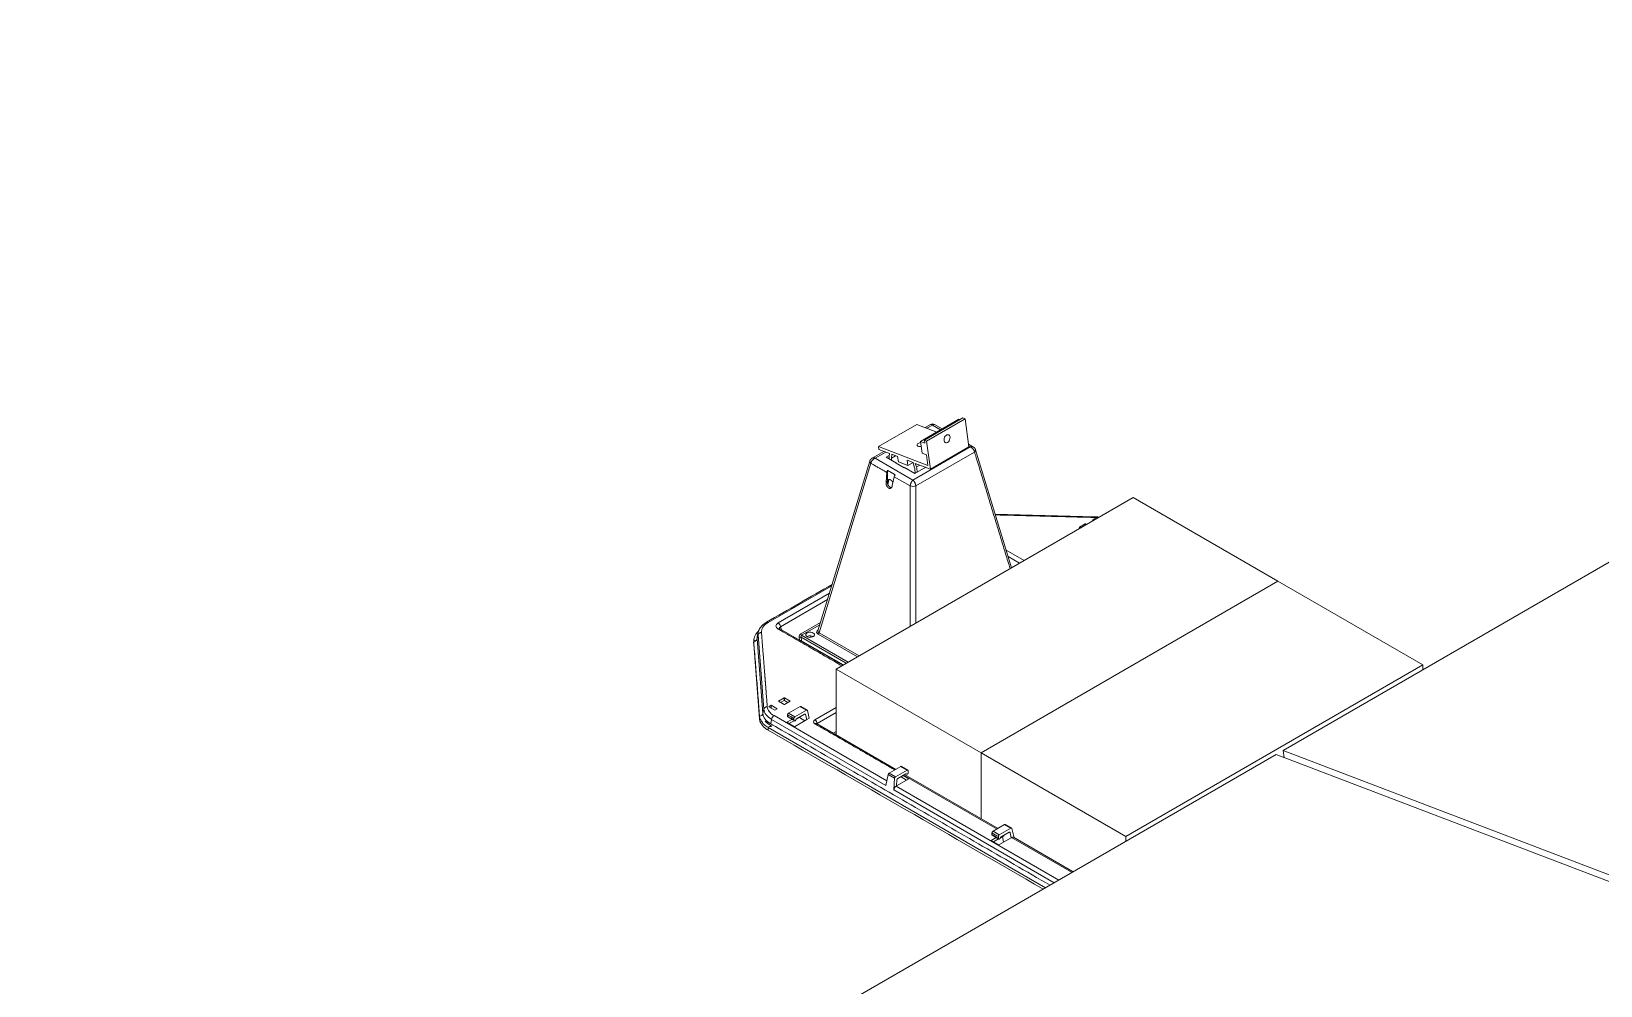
# Model space of a CAD drawing. Header units: inches. Extents: x 1518 to 2565, y 62 to 679.
# Drawn here: x 2290.5 to 2348.9, y 631 to 666.5 of the extents above; entities that cross this region are included whole.
import ezdxf

# ---------------------------------------------------------------- set-up
doc = ezdxf.new("R2010")
doc.units = ezdxf.units.IN
doc.header["$LTSCALE"] = 50
doc.header["$MEASUREMENT"] = 0
for name, color, linetype, lineweight in [('E2-ECOFEET', 254, 'Continuous', 5), ('ECOFEET', 254, 'Continuous', 5), ('TEXT', 1, 'Continuous', 20)]:
    doc.layers.add(name, color=color, linetype=linetype, lineweight=lineweight)

# ---------------------------------------------------------------- blocks, each defined once
blk = doc.blocks.new('Z1')
at = {"layer": 'ECOFEET', "color": 1, "linetype": 'Continuous'}
for p, q in [((194.457, 185.273), (194.26, 185.159)), ((195.745, 185.484), (194.316, 184.66)), ((194.892, 185.108), (194.607, 185.273)), ((196.054, 184.437), (195.872, 184.542)), ((192.728, 184.275), (192.286, 184.02)), ((192.924, 184.052), (192.877, 184.024)), ((197.478, 179.947), (196.138, 184.334)), ((192.202, 183.916), (190.273, 177.6)), ((192.241, 183.833), (190.315, 177.528)), ((192.854, 183.137), (192.809, 183.111)), ((192.855, 183.149), (192.9, 183.175)), ((200.583, 181.84), (196.87, 181.937)), ((200.572, 181.784), (200.616, 181.759)), ((200.038, 181.425), (200.001, 181.446)), ((197.279, 180.597), (197.942, 180.215)), ((197.775, 180.119), (197.35, 180.364)), ((212.782, 176.332), (207.39, 179.444)), ((188.05, 177.551), (188.016, 177.401)), ((191.2, 176.323), (188.855, 177.676)), ((187.882, 177.247), (187.879, 177.145)), ((187.883, 177.21), (187.88, 177.108)), ((188.098, 174.33), (187.88, 177.108)), ((189.665, 177.436), (191.397, 176.436)), ((188.804, 174.982), (189.012, 174.862)), ((189.026, 174.862), (189.237, 174.984)), ((189.869, 174.656), (189.634, 174.792)), ((188.1, 174.432), (188.098, 174.33)), ((189.141, 174.4), (189.395, 174.253)), ((189.194, 174.153), (189.381, 174.261)), ((189.777, 174.505), (189.479, 174.333)), ((189.582, 174.393), (189.584, 174.378)), ((193.169, 172.451), (190.219, 174.154)), ((190.837, 173.797), (190.95, 173.862)), ((190.95, 173.788), (190.901, 173.76)), ((207.584, 173.153), (207.62, 172.885)), ((193.239, 172.111), (193.537, 172.283)), ((193.616, 172.427), (193.381, 172.562)), ((196.974, 170.255), (193.498, 172.261)), ((193.552, 172.288), (193.575, 172.274)), ((193.569, 172.28), (193.555, 172.288)), ((193.634, 172.339), (193.628, 172.403)), ((193.365, 172.169), (193.366, 172.185)), ((196.935, 170.233), (193.46, 172.239)), ((196.749, 170.007), (197.003, 169.861)), ((197.087, 169.941), (197.385, 170.113)), ((197.14, 169.956), (197.174, 169.742)), ((197.192, 169.983), (197.191, 170)), ((197.477, 170.264), (197.243, 170.399)), ((197.569, 169.911), (197.489, 170.247)), ((196.989, 169.869), (196.802, 169.761)), ((199.768, 168.641), (197.547, 169.924))]:
    blk.add_line(p, q, dxfattribs=at)
for points in [[(281.173, 188.894), (281.087, 189.527), (253.899, 199.89), (207.584, 173.153), (234.772, 162.79), (281.087, 189.527)], [(194.694, 184.994), (193.955, 185.276), (192.526, 184.451), (194.36, 183.753), (194.307, 184.146), (194.146, 184.207), (194.087, 184.643), (195.515, 185.468), (195.553, 185.454)], [(194.458, 183.616), (195.886, 184.44), (195.745, 185.484), (195.661, 185.516), (194.233, 184.691), (194.247, 184.582), (194.087, 184.643)], [(194.836, 185.076), (194.532, 185.252), (194.327, 185.134)], [(193.934, 183.694), (193.895, 183.83), (194.458, 183.616), (194.316, 184.66), (194.233, 184.691)], [(192.795, 184.249), (192.401, 184.022), (193.808, 183.209), (195.939, 184.44), (195.882, 184.472)], [(192.526, 184.451), (192.541, 184.347), (192.929, 184.199), (192.925, 184.079), (192.927, 183.996)], [(193.198, 183.839), (192.813, 184.061), (192.926, 184.126)], [(193.81, 183.861), (193.614, 183.747), (193.265, 183.88), (193.238, 184.081), (193.015, 184.166), (193.01, 184.026)], [(196.099, 184.251), (193.913, 182.989), (193.913, 177.889)], [(193.201, 183.826), (193.198, 183.839), (193.188, 183.834), (193.482, 183.664), (193.492, 183.669), (193.876, 183.448), (194.283, 183.682)], [(192.872, 183.045), (192.897, 183.157), (192.854, 183.132)], [(193.704, 177.768), (193.704, 182.989), (193.109, 183.332), (193.037, 183)], [(201.733, 169.953), (196.342, 173.066), (207.39, 179.444), (201.999, 182.557), (190.95, 176.179), (190.95, 173.732)], [(200.572, 181.733), (200.572, 181.784), (200.483, 181.733), (200.528, 181.708)], [(200.211, 181.525), (200.211, 181.576), (200.001, 181.454), (200, 181.446)], [(200.262, 181.554), (200.225, 181.576), (200.225, 181.533)], [(190.628, 178.764), (188.881, 177.755), (188.915, 177.642)], [(190.283, 177.634), (190.281, 177.635), (190.284, 177.637)], [(188.226, 174.523), (188.259, 174.687), (188.043, 177.449)], [(189.642, 177.369), (189.659, 177.233), (191.218, 176.333)], [(190.95, 176.179), (196.342, 173.066), (196.342, 170.619)], [(201.733, 169.776), (201.733, 169.953), (212.782, 176.332), (212.782, 176.154)], [(188.532, 174.731), (188.532, 174.833), (188.443, 174.782), (188.665, 174.654), (188.754, 174.705), (188.532, 174.833)], [(188.884, 174.936), (189.015, 175.012), (189.015, 175.112), (188.804, 174.991), (188.804, 174.983)], [(189.237, 174.984), (189.237, 174.992), (189.029, 175.112), (189.029, 175.012), (189.157, 174.938)], [(189.88, 174.639), (189.948, 174.355), (189.859, 174.304)], [(199.067, 168.237), (193.095, 171.684), (193.125, 172.12), (192.887, 172.257), (192.799, 171.855), (188.547, 174.31), (188.514, 174.147)], [(189.3, 174.308), (189.113, 174.2), (189.396, 174.036), (189.859, 174.304), (189.814, 174.49), (189.783, 174.508)], [(189.453, 174.303), (189.584, 174.378), (189.786, 174.261)], [(190.95, 174.56), (190.245, 174.152), (190.249, 174.136)], [(198.744, 168.05), (188.425, 174.008), (188.423, 173.905)], [(188.191, 135.899), (161.003, 146.263), (207.319, 173), (234.507, 162.637), (234.592, 162.004)], [(193.207, 172.056), (193.192, 171.835), (193.179, 171.828), (199.234, 168.333)], [(193.439, 172.227), (193.654, 172.103), (193.192, 171.835)], [(193.213, 172.081), (193.365, 172.169), (193.568, 172.052)], [(196.908, 169.915), (196.722, 169.807), (197.004, 169.644), (197.467, 169.911), (197.423, 170.097), (197.391, 170.116)], [(197.19, 169.985), (197.192, 169.983), (197.189, 169.984), (197.062, 169.911)], [(199.73, 168.619), (197.48, 169.919), (197.467, 169.911)]]:
    blk.add_lwpolyline(points, dxfattribs=at)
at = {"layer": 'ECOFEET', "color": 1, "linetype": 'Continuous', "flags": 128}
blk.add_lwpolyline([(194.092, 184.603, 0.084906), (194.003, 184.573), (193.975, 184.552), (193.96, 184.53), (193.958, 184.508), (193.969, 184.487), (193.994, 184.471), (194.029, 184.46), (194.071, 184.456), (194.112, 184.457)], format="xyb", dxfattribs=at)
for points in [[(195.093, 184.608), (195.06, 184.595), (195.028, 184.596), (195, 184.609), (194.979, 184.635), (194.966, 184.67), (194.963, 184.712), (194.97, 184.757), (194.986, 184.801), (195.01, 184.84), (195.04, 184.87), (195.073, 184.889), (195.106, 184.895), (195.136, 184.888), (195.161, 184.868), (195.178, 184.837), (195.186, 184.798), (195.184, 184.754), (195.173, 184.709), (195.152, 184.667), (195.125, 184.633), (195.093, 184.608)], [(193.157, 184.112), (193.01, 184.026), (193.012, 183.946), (193.012, 183.946)], [(190.094, 177.521), (190.055, 177.538), (190.009, 177.547), (189.961, 177.548), (189.914, 177.541), (189.873, 177.526), (189.841, 177.504), (189.822, 177.479), (189.816, 177.451), (189.825, 177.423), (189.848, 177.399), (189.882, 177.379), (189.925, 177.366), (189.973, 177.36), (190.021, 177.364), (190.066, 177.375), (190.103, 177.393), (190.128, 177.417), (190.141, 177.444), (190.139, 177.472), (190.123, 177.498), (190.094, 177.521)]]:
    blk.add_lwpolyline(points, dxfattribs=at)
at = {"layer": 'ECOFEET', "color": 1, "linetype": 'Continuous'}
for points in [[(193.884, 183.452, 0.093641), (193.855, 183.704), (193.809, 183.863), (193.586, 183.948), (193.614, 183.747)], [(194.06, 183.767), (193.934, 183.694, -0.053619), (193.969, 183.501)], [(190.785, 179.277), (188.42, 177.912, 0.267908), (188.355, 177.918)], [(188.881, 177.755, 0.21441), (188.79, 177.895), (190.7, 178.998)], [(190.342, 177.827), (189.665, 177.436, -0.214374), (189.63, 177.49), (190.37, 177.917)], [(191.738, 176.633), (190.281, 177.474, 0.214411), (190.315, 177.528), (191.802, 176.67)], [(188.008, 177.301), (188.226, 174.523, -0.335042), (188.1, 174.432)], [(189.585, 177.255), (189.572, 177.362, -0.194446), (189.642, 177.369), (191.327, 176.396)], [(189.655, 177.214, 0.073191), (189.659, 177.233, 0.116823), (189.619, 177.236)], [(190.013, 177.364), (190.013, 177.412, 0.161205), (189.864, 177.387)], [(190.245, 174.152, 0.214396), (190.154, 174.292), (190.95, 174.752)], [(188.547, 174.31, -0.214391), (188.637, 174.45), (192.836, 172.026)]]:
    blk.add_lwpolyline(points, format="xyb", dxfattribs=at)
for points in [[(189.411, 174.405), (189.178, 174.539), (189.61, 174.789), (189.843, 174.654)], [(193.59, 172.425), (193.357, 172.559), (192.924, 172.309), (193.157, 172.175)], [(197.452, 170.262), (197.219, 170.396), (196.786, 170.147), (197.019, 170.012)]]:
    blk.add_lwpolyline(points, close=True, dxfattribs=at)
for centre, radius, start, end in [((194.532, 185.143), 0.15, 59.565, 120.51266), ((193.808, 183.328), 0.355, 252.87002, 287.12893), ((189.99, 177.198), 0.215, 61.30808, 83.82258)]:
    blk.add_arc(centre, radius, start, end, dxfattribs=at)
for centre, major_axis, ratio, start_param, end_param in [((192.969, 183.539), (0.081, 0.172), 0.625261, 1.665167, 2.129628), ((193.24, 183.382), (0.106, 0.158), 0.525023, 1.753766, 2.218227), ((200.53, 181.307), (0.873, 0.01), 0.58407, 1.365273, 1.506427), ((200.008, 181.45), (0.01, 0), 0.577112, 2.356347, 3.926839), ((200.218, 181.572), (0.01, 0), 0.577464, 0.78555, 2.356042), ((189.053, 177.45), (1.012, -0.036), 0.578115, 3.023037, 3.205336), ((189.053, 177.556), (0.884, -0.009), 0.569484, 2.374893, 3.192149), ((188.997, 177.782), (0.289, 0), 0.560135, 2.371274, 3.911912), ((188.997, 177.676), (0.161, -0.035), 0.515325, 2.483147, 3.430551), ((190.428, 177.555), (0.206, 0), 0.560135, 2.371274, 3.911912), ((190.428, 177.596), (0.157, 0.014), 0.546347, 2.923281, 3.863021), ((189.642, 177.401), (0.0336, 0.0952), 0.66655, 0.661955, 2.215298), ((189.677, 177.388), (0.0048, 0.0521), 0.714042, 0.467769, 2.021112), ((189.269, 174.701), (1.011, -0.018), 0.564281, 3.198151, 3.926538), ((189.269, 174.807), (0.883, 0.01), 0.570393, 3.180009, 3.908396), ((188.811, 174.986), (0.01, 0), 0.577112, 2.356347, 3.926839), ((189.019, 174.866), (0.01, 0), 0.577464, 3.927143, 5.497635), ((189.022, 175.108), (0.01, 0), 0.577464, 0.78555, 2.356042), ((189.022, 175.008), (0.01, 0), 0.577464, 0.78555, 2.356042), ((189.23, 174.988), (0.01, 0), 0.577112, 5.497939, 7.068431), ((189.607, 174.75), (0.028, 0.0415), 0.525023, 0.036647, 0.821963), ((189.846, 174.612), (0.0214, 0.0453), 0.625261, 5.620286, 7.01655), ((189.244, 174.576), (1.018, 0.041), 0.575731, 3.16134, 3.889727), ((189.175, 174.5), (0.028, 0.0415), 0.525023, 0.821963, 2.375307), ((189.414, 174.362), (0.0214, 0.0453), 0.625261, 0.733364, 2.286708), ((189.78, 174.462), (0.0214, 0.0453), 0.625261, 5.620286, 7.01655), ((190.287, 174.22), (0.186, 0), 0.560135, 2.371274, 3.911912), ((190.287, 174.114), (0.0581, -0.0311), 0.394739, 2.57951, 3.050636), ((192.921, 172.27), (0.028, 0.0415), 0.525023, 0.821963, 2.218227), ((193.354, 172.52), (0.028, 0.0415), 0.525023, 0.036647, 0.821963), ((193.593, 172.382), (0.0214, 0.0453), 0.625261, 5.463207, 7.01655), ((193.187, 171.717), (0.056, 0.118), 0.625261, 0.733364, 2.129628), ((193.16, 172.132), (0.0214, 0.0453), 0.625261, 0.733364, 2.129628), ((193.242, 172.069), (0.0214, 0.0453), 0.625261, 0.733364, 2.129628), ((196.783, 170.108), (0.028, 0.0415), 0.525023, 0.821963, 2.375307), ((197.022, 169.97), (0.0214, 0.0453), 0.625261, 0.733364, 2.286708), ((197.216, 170.357), (0.028, 0.0415), 0.525023, 0.036647, 0.821963), ((197.388, 170.07), (0.0214, 0.0453), 0.625261, 5.620286, 7.01655), ((197.455, 170.219), (0.0214, 0.0453), 0.625261, 5.620286, 7.01655), ((197.488, 169.808), (0.056, 0.118), 0.625261, 6.231233, 7.01655)]:
    blk.add_ellipse(centre, major_axis=major_axis, ratio=ratio, start_param=start_param, end_param=end_param, dxfattribs=at)
for points, weights, degree, knots in [([(194.607, 185.273), (194.576, 185.291), (194.532, 185.252), (194.488, 185.291), (194.457, 185.273)], [1, 0.923895080954, 1, 0.923895080954, 1], 2, [0, 0, 0, 0.785317, 0.785317, 1.570634, 1.570634, 1.570634]), ([(192.287, 184.019), (192.282, 184.016), (192.264, 184.007), (192.238, 183.983), (192.214, 183.95), (192.206, 183.926), (192.202, 183.916), (192.197, 183.882), (192.212, 183.851), (192.241, 183.833), (192.439, 183.719), (192.637, 183.605), (192.835, 183.49), (192.827, 183.37), (192.819, 183.25), (192.811, 183.13), (192.825, 183.139), (192.84, 183.147), (192.854, 183.156), (192.854, 183.295), (192.854, 183.434), (192.854, 183.573), (192.949, 183.518), (193.044, 183.463), (193.139, 183.409)], [1, 1, 1, 1, 1, 1, 1, 0.894260916708, 0.894260916708, 1, 1, 1, 1, 1, 1, 1, 1, 1, 1, 1, 1, 1, 1, 1, 1], 3, [0, 0, 0, 0, 0.123195, 0.444559, 0.761209, 1, 1, 1, 2.141887, 2.141887, 2.141887, 3.141887, 3.141887, 3.141887, 4.141887, 4.141887, 4.141887, 5.141887, 5.141887, 5.141887, 6.141887, 6.141887, 6.141887, 7.141887, 7.141887, 7.141887, 7.141887]), ([(192.241, 183.833), (192.265, 183.97), (192.401, 184.022), (192.334, 184.047), (192.286, 184.02)], [1, 0.766044443119, 1, 0.923893681359, 1], 2, [0, 0, 0, 1.396263, 1.396263, 2.181588, 2.181588, 2.181588]), ([(196.053, 184.438), (196.005, 184.465), (195.939, 184.44), (196.075, 184.388), (196.099, 184.251)], [1, 0.925329653586, 1, 0.766044443119, 1], 2, [0, 0, 0, 0.777784, 0.777784, 2.174048, 2.174048, 2.174048]), ([(197.423, 179.915), (196.982, 181.361), (196.54, 182.806), (196.099, 184.251), (196.128, 184.269), (196.143, 184.3), (196.138, 184.334), (196.132, 184.348), (196.122, 184.375), (196.095, 184.407), (196.071, 184.428), (196.055, 184.436), (196.051, 184.438)], [1, 1, 1, 1, 0.886626114837, 0.886626114837, 1, 1, 1, 1, 1, 1, 1], 3, [0, 0, 0, 0, 1, 1, 1, 2.183595, 2.183595, 2.183595, 2.508434, 2.80002, 3.091496, 3.183595, 3.183595, 3.183595, 3.183595]), ([(193.037, 183), (193.035, 182.99), (193.033, 182.981), (193.009, 182.849), (192.902, 182.911), (192.795, 182.973), (192.809, 183.111), (192.81, 183.12), (192.811, 183.13)], [1, 0.999770716911, 1, 0.722641925187, 1, 0.722641925187, 1, 0.999770716911, 1], 2, [0, 0, 0, 0.042829, 0.042829, 1.569188, 1.569188, 3.095547, 3.095547, 3.138376, 3.138376, 3.138376]), ([(192.854, 183.143), (192.855, 183.146), (192.855, 183.149), (192.865, 183.241), (192.942, 183.227), (193.018, 183.212), (193.061, 183.111)], [1, 0.999975067537, 1, 0.82087293991, 1, 0.82087293991, 1], 2, [0, 0, 0, 0.014123, 0.014123, 1.22984, 1.22984, 2.445557, 2.445557, 2.445557]), ([(193.011, 182.928), (192.954, 182.924), (192.903, 182.992), (192.851, 183.06), (192.854, 183.137), (192.854, 183.14), (192.854, 183.143), (192.854, 183.149), (192.854, 183.156)], [1, 0.875143649841, 1, 0.875143649841, 1, 0.999975067537, 1, 0.999896996851, 1], 2, [0, 0, 0, 1.010127, 1.010127, 2.020255, 2.020255, 2.034378, 2.034378, 2.063084, 2.063084, 2.063084]), ([(192.897, 183.157), (192.899, 183.166), (192.9, 183.175), (192.906, 183.206), (192.922, 183.228)], [1, 0.999770716911, 1, 0.97483636348, 1], 2, [0, 0, 0, 0.0428291, 0.0428291, 0.4924502, 0.4924502, 0.4924502]), ([(193.913, 182.989), (193.897, 183.131), (193.808, 183.209), (193.719, 183.131), (193.704, 182.989)], [1, 0.766044443119, 1, 0.766044443119, 1], 2, [0, 0, 0, 1.396263, 1.396263, 2.792527, 2.792527, 2.792527]), ([(200.736, 181.828), (200.711, 181.831), (200.661, 181.838), (200.609, 181.839), (200.583, 181.84), (200.581, 181.833), (200.58, 181.825), (200.58, 181.817), (199.346, 181.849), (198.111, 181.881), (196.877, 181.913)], [1, 1, 1, 1, 1, 0.989362034489, 0.989362034489, 1, 1, 1, 1], 3, [0, 0, 0, 0, 0.496481, 1, 1, 1, 1.357766, 1.357766, 1.357766, 2.357766, 2.357766, 2.357766, 2.357766]), ([(188.259, 174.687), (188.277, 174.745), (188.326, 174.78), (188.387, 174.778), (188.315, 175.698), (188.243, 176.619), (188.17, 177.54), (188.11, 177.542), (188.06, 177.507), (188.043, 177.449), (188.031, 177.399), (188.02, 177.35), (188.008, 177.301), (187.991, 177.244), (187.942, 177.209), (187.883, 177.21), (187.955, 176.284), (188.028, 175.358), (188.1, 174.432), (188.104, 174.407), (188.111, 174.357), (188.145, 174.273), (188.205, 174.182), (188.299, 174.088), (188.383, 174.034), (188.425, 174.008), (188.473, 174.04), (188.505, 174.089), (188.514, 174.147), (191.979, 172.146), (195.444, 170.146), (198.909, 168.145)], [1, 0.86289960786, 0.86289960786, 1, 1, 1, 1, 0.86289960786, 0.86289960786, 1, 1, 1, 1, 0.86541756396, 0.86541756396, 1, 1, 1, 1, 1, 1, 1, 1, 1, 1, 1, 0.943007593617, 0.943007593617, 1, 1, 1, 1], 3, [0, 0, 0, 0, 1.305721, 1.305721, 1.305721, 2.305721, 2.305721, 2.305721, 3.611442, 3.611442, 3.611442, 4.611442, 4.611442, 4.611442, 5.904677, 5.904677, 5.904677, 6.904677, 6.904677, 6.904677, 7.063238, 7.22403, 7.447595, 7.67763, 7.904677, 7.904677, 7.904677, 8.737672, 8.737672, 8.737672, 9.737672, 9.737672, 9.737672, 9.737672]), ([(191.162, 176.301), (190.371, 176.757), (189.581, 177.214), (188.79, 177.67), (188.809, 177.684), (188.833, 177.686), (188.855, 177.676), (188.852, 177.678), (188.842, 177.684), (188.835, 177.692), (188.836, 177.691), (188.836, 177.691)], [1, 1, 1, 1, 0.910660879832, 0.910660879832, 1, 1, 1, 1, 1, 1], 3, [0, 0, 0, 0, 1, 1, 1, 2.047334, 2.047334, 2.047334, 2.310448, 2.789235, 3.047334, 3.047334, 3.047334, 3.047334]), ([(188.016, 177.401), (188.015, 177.398), (188.014, 177.394), (188.005, 177.348), (188.008, 177.301)], [1, 0.999979991321, 1, 0.996687051475, 1], 2, [0, 0, 0, 0.0126519, 0.0126519, 0.1754961, 0.1754961, 0.1754961]), ([(189.382, 174.277), (189.384, 174.244), (189.411, 174.251), (189.438, 174.258), (189.45, 174.294), (189.458, 174.321), (189.479, 174.333)], [1, 0.793353340283, 1, 0.793353340283, 1, 0.866025403782, 1], 2, [0, 0, 0, 1.308997, 1.308997, 2.617994, 2.617994, 3.665191, 3.665191, 3.665191]), ([(193.131, 172.429), (192.139, 173.002), (191.146, 173.575), (190.154, 174.148), (190.173, 174.162), (190.197, 174.164), (190.219, 174.154), (190.218, 174.155), (190.216, 174.156), (190.217, 174.155), (190.217, 174.155)], [1, 1, 1, 1, 0.905534246688, 0.905534246688, 1, 1, 1, 1, 1], 3, [0, 0, 0, 0, 1, 1, 1, 2.077692, 2.077692, 2.077692, 2.887371, 3.077692, 3.077692, 3.077692, 3.077692]), ([(193.634, 172.339), (193.636, 172.306), (193.61, 172.283), (193.585, 172.259), (193.569, 172.28), (193.557, 172.295), (193.537, 172.283)], [1, 0.793353340283, 1, 0.793353340283, 1, 0.866025403781, 1], 2, [0, 0, 0, 1.308997, 1.308997, 2.617994, 2.617994, 3.665191, 3.665191, 3.665191]), ([(196.991, 169.885), (196.993, 169.852), (197.02, 169.859), (197.047, 169.865), (197.058, 169.902), (197.067, 169.929), (197.087, 169.941)], [1, 0.793353340291, 1, 0.793353340291, 1, 0.866025403782, 1], 2, [0, 0, 0, 1.308997, 1.308997, 2.617994, 2.617994, 3.665191, 3.665191, 3.665191])]:
    blk.add_rational_spline(points, weights, degree=degree, knots=knots, dxfattribs=at)
for points, knots in [([(193.873, 183.616), (193.873, 183.611), (193.872, 183.602), (193.875, 183.594), (193.876, 183.591)], [0, 0, 0, 0, 0.613477, 1, 1, 1, 1]), ([(190.801, 179.33), (189.986, 178.86), (189.171, 178.389), (188.355, 177.918), (188.341, 177.909), (188.299, 177.884), (188.236, 177.838), (188.172, 177.777), (188.119, 177.71), (188.08, 177.64), (188.058, 177.588), (188.053, 177.559), (188.052, 177.556)], [0, 0, 0, 0, 1, 1, 1, 1.096082, 1.276163, 1.455925, 1.633589, 1.807464, 1.976415, 2, 2, 2, 2]), ([(188.062, 177.588), (188.056, 177.583), (188.015, 177.55), (187.958, 177.479), (187.906, 177.384), (187.882, 177.293), (187.882, 177.238), (187.883, 177.21)], [0, 0, 0, 0, 0.04437, 0.310232, 0.583798, 0.79017, 1, 1, 1, 1]), ([(188.098, 174.33), (188.099, 174.319), (188.103, 174.29), (188.112, 174.25), (188.127, 174.209), (188.144, 174.174), (188.165, 174.136), (188.183, 174.112), (188.192, 174.1), (188.2, 174.09), (188.221, 174.063), (188.255, 174.029), (188.294, 173.993), (188.332, 173.964), (188.375, 173.933), (188.407, 173.914), (188.423, 173.905), (191.834, 171.936), (195.244, 169.967), (198.654, 167.998)], [0, 0, 0, 0, 0.139684, 0.369523, 0.500285, 0.666893, 0.833444, 1, 1, 1, 1.13904, 1.368686, 1.499668, 1.666348, 1.833127, 2, 2, 2, 3, 3, 3, 3]), ([(189.134, 174.42), (189.217, 174.373), (189.299, 174.325), (189.382, 174.277), (189.381, 174.299), (189.38, 174.321), (189.378, 174.342), (189.299, 174.388), (189.219, 174.434), (189.14, 174.48), (189.138, 174.46), (189.136, 174.44), (189.134, 174.42), (189.134, 174.417), (189.134, 174.409), (189.137, 174.402), (189.141, 174.4), (189.142, 174.399)], [0, 0, 0, 0, 1, 1, 1, 2, 2, 2, 3, 3, 3, 4, 4, 4, 4.361853, 4.819286, 5, 5, 5, 5]), ([(196.751, 170.007), (196.75, 170.007), (196.746, 170.009), (196.742, 170.017), (196.742, 170.025), (196.742, 170.028), (196.744, 170.048), (196.746, 170.068), (196.748, 170.088), (196.828, 170.042), (196.907, 169.996), (196.987, 169.95), (196.988, 169.928), (196.989, 169.907), (196.991, 169.885), (196.908, 169.933), (196.825, 169.98), (196.742, 170.028)], [0, 0, 0, 0, 0.180711, 0.638134, 1, 1, 1, 2, 2, 2, 3, 3, 3, 4, 4, 4, 5, 5, 5, 5])]:
    blk.add_open_spline(points, degree=3, knots=knots, dxfattribs=at)
blk = doc.blocks.new('*U215')
at = {"layer": 'E2-ECOFEET'}
blk.add_blockref('Z1', (60.859, 10.38), dxfattribs=at)

msp = doc.modelspace()

# ---------------------------------------------------------------- block references
at = {"layer": 'TEXT'}
msp.add_blockref('*U215', (2068.627, 456.206), dxfattribs=at)

doc.saveas('drawing.dxf')
